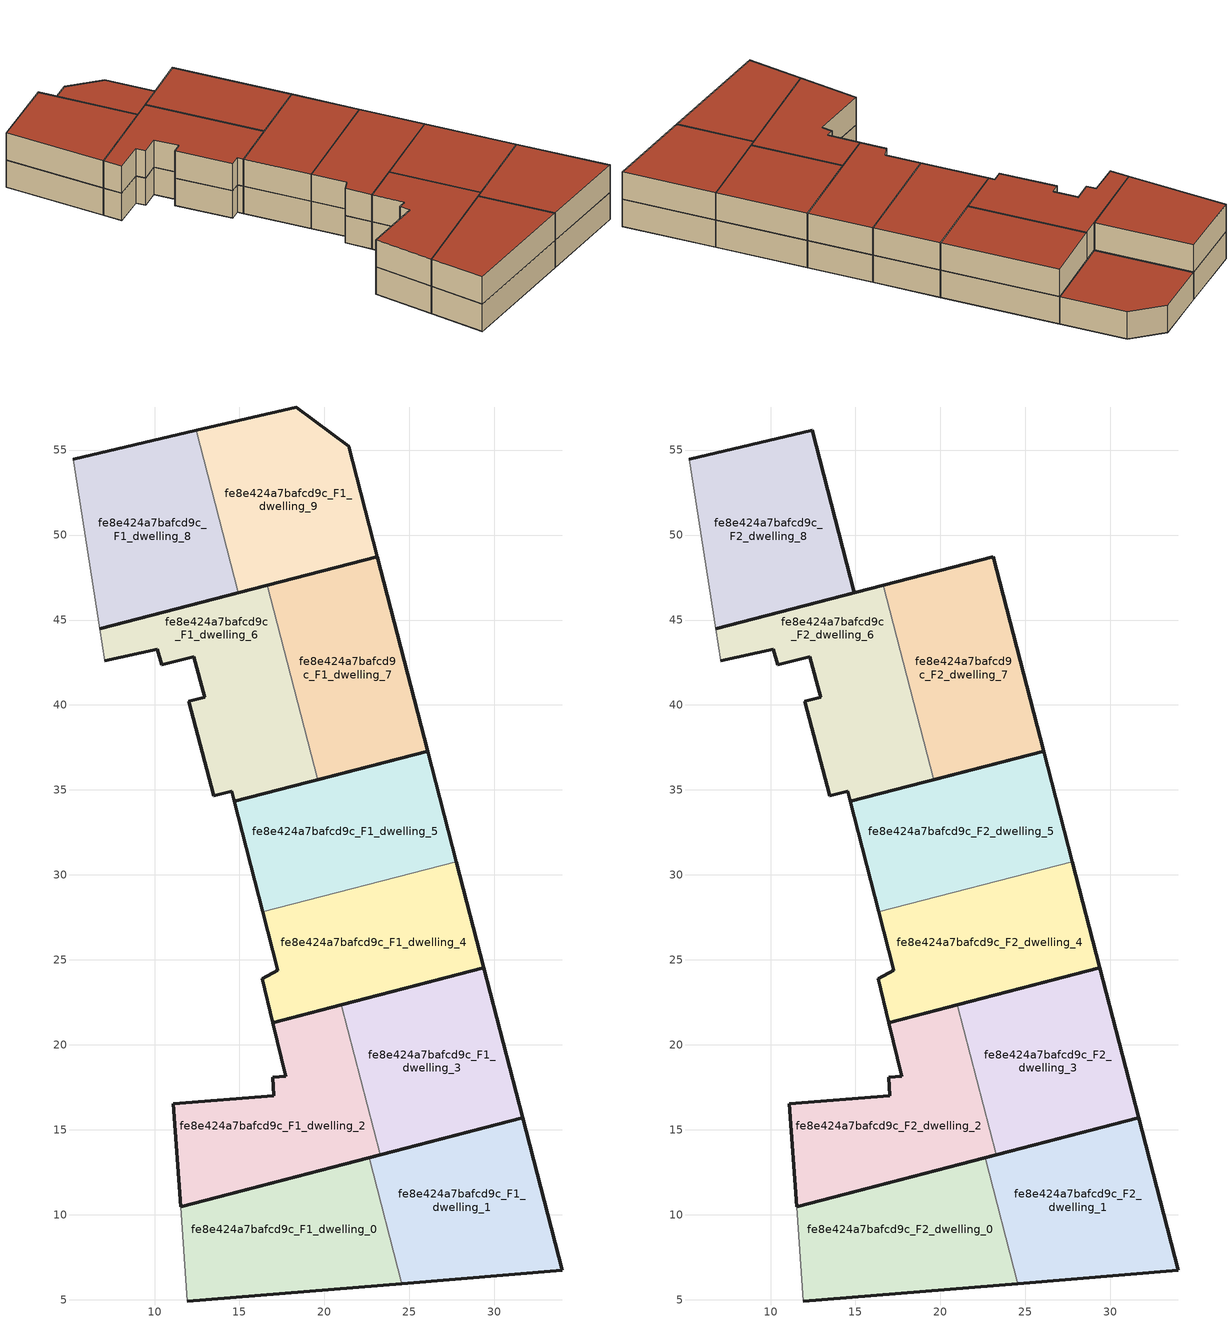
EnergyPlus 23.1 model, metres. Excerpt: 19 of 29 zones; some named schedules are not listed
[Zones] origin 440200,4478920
fe8e424a7bafcd9c_F1_dwelling_0
 floor to fe8e424a7bafcd9c_F0_dwelling_0 (EU_floor_Construction): 24.54,5.96 22.62,13.36 11.54,10.49 11.93,4.93 z3
 wall outside (EU_wall_Construction): 24.54,5.96 11.93,4.93 / 11.54,10.49 22.62,13.36 z3:6
 wall adiabatic (EU_wall_Construction): 11.93,4.93 11.54,10.49 z3:6
 wall to fe8e424a7bafcd9c_F1_dwelling_1 (EU_wall_Construction): 22.62,13.36 24.54,5.96 z3:6
fe8e424a7bafcd9c_F1_dwelling_1
 floor to fe8e424a7bafcd9c_F0_dwelling_1 (EU_floor_Construction): 33.99,6.73 31.67,15.71 22.62,13.36 24.54,5.96 z3
 wall outside (EU_wall_Construction): 22.62,13.36 31.67,15.71 33.99,6.73 24.54,5.96 z3:6
fe8e424a7bafcd9c_F1_dwelling_2
 floor to fe8e424a7bafcd9c_F0_dwelling_2 (EU_floor_Construction): 23.27,13.53 20.99,22.35 16.96,21.31 17.72,18.16 16.95,18.1 17.02,17 11.11,16.53 11.54,10.49 z3
 wall outside (EU_wall_Construction): 23.27,13.53 11.54,10.49 11.11,16.53 17.02,17 16.95,18.1 17.72,18.16 16.96,21.31 20.99,22.35 z3:6
 wall to fe8e424a7bafcd9c_F1_dwelling_3 (EU_wall_Construction): 20.99,22.35 23.27,13.53 z3:6
fe8e424a7bafcd9c_F1_dwelling_3
 floor to fe8e424a7bafcd9c_F0_dwelling_3 (EU_floor_Construction): 31.67,15.71 29.38,24.53 20.99,22.35 23.27,13.53 z3
 wall outside (EU_wall_Construction): 20.99,22.35 29.38,24.53 31.67,15.71 23.27,13.53 z3:6
fe8e424a7bafcd9c_F1_dwelling_4
 floor to fe8e424a7bafcd9c_F0_dwelling_4 (EU_floor_Construction): 29.38,24.53 27.76,30.79 16.37,27.84 17.26,24.39 16.32,23.9 16.96,21.31 z3
 wall outside (EU_wall_Construction): 27.76,30.79 29.38,24.53 16.96,21.31 16.32,23.9 17.26,24.39 16.37,27.84 z3:6
 wall to fe8e424a7bafcd9c_F1_dwelling_5 (EU_wall_Construction): 16.37,27.84 27.76,30.79 z3:6
fe8e424a7bafcd9c_F1_dwelling_5
 floor to fe8e424a7bafcd9c_F0_dwelling_5 (EU_floor_Construction): 27.76,30.79 26.08,37.29 14.68,34.33 16.37,27.84 z3
 wall outside (EU_wall_Construction): 16.37,27.84 14.68,34.33 26.08,37.29 27.76,30.79 z3:6
fe8e424a7bafcd9c_F1_dwelling_6
 floor to fe8e424a7bafcd9c_F0_dwelling_6 (EU_floor_Construction): 19.6,35.61 16.64,47.04 6.77,44.49 7.07,42.59 10.17,43.29 10.43,42.37 12.32,42.85 12.96,40.47 12.01,40.21 13.49,34.65 14.53,34.92 14.68,34.33 z3
 wall outside (EU_wall_Construction): 6.77,44.49 16.64,47.04 / 19.6,35.61 14.68,34.33 14.53,34.92 13.49,34.65 12.01,40.21 12.96,40.47 12.32,42.85 10.43,42.37 10.17,43.29 7.07,42.59 z3:6
 wall adiabatic (EU_wall_Construction): 7.07,42.59 6.77,44.49 z3:6
 wall to fe8e424a7bafcd9c_F1_dwelling_7 (EU_wall_Construction): 16.64,47.04 19.6,35.61 z3:6
fe8e424a7bafcd9c_F1_dwelling_7
 floor to fe8e424a7bafcd9c_F0_dwelling_7 (EU_floor_Construction): 26.08,37.29 23.12,48.72 16.64,47.04 19.6,35.61 z3
 wall outside (EU_wall_Construction): 16.64,47.04 23.12,48.72 26.08,37.29 19.6,35.61 z3:6
fe8e424a7bafcd9c_F1_dwelling_8
 floor to fe8e424a7bafcd9c_F0_dwelling_8 (EU_floor_Construction): 14.93,46.6 12.46,56.16 5.22,54.46 6.77,44.49 z3
 wall outside (EU_wall_Construction): 5.22,54.46 12.46,56.16 / 14.93,46.6 6.77,44.49 z3:6
 wall to fe8e424a7bafcd9c_F1_dwelling_9 (EU_wall_Construction): 12.46,56.16 14.93,46.6 z3:6
 wall adiabatic (EU_wall_Construction): 6.77,44.49 5.22,54.46 z3:6
fe8e424a7bafcd9c_F1_dwelling_9
 floor to fe8e424a7bafcd9c_F0_dwelling_9 (EU_floor_Construction): 23.12,48.72 21.43,55.22 18.33,57.53 12.46,56.16 14.93,46.6 z3
 wall outside (EU_wall_Construction): 12.46,56.16 18.33,57.53 21.43,55.22 23.12,48.72 14.93,46.6 z3:6
 roof outside (EU_roof_Construction): 21.43,55.22 23.12,48.72 14.93,46.6 12.46,56.16 18.33,57.53 z6
fe8e424a7bafcd9c_F2_dwelling_0
 floor to fe8e424a7bafcd9c_F1_dwelling_0 (EU_floor_Construction): 24.54,5.96 22.62,13.36 11.54,10.49 11.93,4.93 z6
 wall outside (EU_wall_Construction): 24.54,5.96 11.93,4.93 / 11.54,10.49 22.62,13.36 z6:9
 wall adiabatic (EU_wall_Construction): 11.93,4.93 11.54,10.49 z6:9
 wall to fe8e424a7bafcd9c_F2_dwelling_1 (EU_wall_Construction): 22.62,13.36 24.54,5.96 z6:9
 roof outside (EU_roof_Construction): 22.62,13.36 24.54,5.96 11.93,4.93 11.54,10.49 z9
fe8e424a7bafcd9c_F2_dwelling_1
 floor to fe8e424a7bafcd9c_F1_dwelling_1 (EU_floor_Construction): 33.99,6.73 31.67,15.71 22.62,13.36 24.54,5.96 z6
 wall outside (EU_wall_Construction): 22.62,13.36 31.67,15.71 33.99,6.73 24.54,5.96 z6:9
 roof outside (EU_roof_Construction): 31.67,15.71 33.99,6.73 24.54,5.96 22.62,13.36 z9
fe8e424a7bafcd9c_F2_dwelling_2
 floor to fe8e424a7bafcd9c_F1_dwelling_2 (EU_floor_Construction): 23.27,13.53 20.99,22.35 16.96,21.31 17.72,18.16 16.95,18.1 17.02,17 11.11,16.53 11.54,10.49 z6
 wall outside (EU_wall_Construction): 23.27,13.53 11.54,10.49 11.11,16.53 17.02,17 16.95,18.1 17.72,18.16 16.96,21.31 20.99,22.35 z6:9
 wall to fe8e424a7bafcd9c_F2_dwelling_3 (EU_wall_Construction): 20.99,22.35 23.27,13.53 z6:9
 roof outside (EU_roof_Construction): 20.99,22.35 23.27,13.53 11.54,10.49 11.11,16.53 17.02,17 16.95,18.1 17.72,18.16 16.96,21.31 z9
fe8e424a7bafcd9c_F2_dwelling_3
 floor to fe8e424a7bafcd9c_F1_dwelling_3 (EU_floor_Construction): 31.67,15.71 29.38,24.53 20.99,22.35 23.27,13.53 z6
 wall outside (EU_wall_Construction): 20.99,22.35 29.38,24.53 31.67,15.71 23.27,13.53 z6:9
 roof outside (EU_roof_Construction): 29.38,24.53 31.67,15.71 23.27,13.53 20.99,22.35 z9
fe8e424a7bafcd9c_F2_dwelling_4
 floor to fe8e424a7bafcd9c_F1_dwelling_4 (EU_floor_Construction): 29.38,24.53 27.76,30.79 16.37,27.84 17.26,24.39 16.32,23.9 16.96,21.31 z6
 wall outside (EU_wall_Construction): 27.76,30.79 29.38,24.53 16.96,21.31 16.32,23.9 17.26,24.39 16.37,27.84 z6:9
 wall to fe8e424a7bafcd9c_F2_dwelling_5 (EU_wall_Construction): 16.37,27.84 27.76,30.79 z6:9
 roof outside (EU_roof_Construction): 27.76,30.79 29.38,24.53 16.96,21.31 16.32,23.9 17.26,24.39 16.37,27.84 z9
fe8e424a7bafcd9c_F2_dwelling_5
 floor to fe8e424a7bafcd9c_F1_dwelling_5 (EU_floor_Construction): 27.76,30.79 26.08,37.29 14.68,34.33 16.37,27.84 z6
 wall outside (EU_wall_Construction): 16.37,27.84 14.68,34.33 26.08,37.29 27.76,30.79 z6:9
 roof outside (EU_roof_Construction): 26.08,37.29 27.76,30.79 16.37,27.84 14.68,34.33 z9
fe8e424a7bafcd9c_F2_dwelling_6
 floor to fe8e424a7bafcd9c_F1_dwelling_6 (EU_floor_Construction): 19.6,35.61 16.64,47.04 6.77,44.49 7.07,42.59 10.17,43.29 10.43,42.37 12.32,42.85 12.96,40.47 12.01,40.21 13.49,34.65 14.53,34.92 14.68,34.33 z6
 wall outside (EU_wall_Construction): 6.77,44.49 16.64,47.04 / 19.6,35.61 14.68,34.33 14.53,34.92 13.49,34.65 12.01,40.21 12.96,40.47 12.32,42.85 10.43,42.37 10.17,43.29 7.07,42.59 z6:9
 wall adiabatic (EU_wall_Construction): 7.07,42.59 6.77,44.49 z6:9
 wall to fe8e424a7bafcd9c_F2_dwelling_7 (EU_wall_Construction): 16.64,47.04 19.6,35.61 z6:9
 roof outside (EU_roof_Construction): 16.64,47.04 19.6,35.61 14.68,34.33 14.53,34.92 13.49,34.65 12.01,40.21 12.96,40.47 12.32,42.85 10.43,42.37 10.17,43.29 7.07,42.59 6.77,44.49 z9
fe8e424a7bafcd9c_F2_dwelling_7
 floor to fe8e424a7bafcd9c_F1_dwelling_7 (EU_floor_Construction): 26.08,37.29 23.12,48.72 16.64,47.04 19.6,35.61 z6
 wall outside (EU_wall_Construction): 16.64,47.04 23.12,48.72 26.08,37.29 19.6,35.61 z6:9
 roof outside (EU_roof_Construction): 23.12,48.72 26.08,37.29 19.6,35.61 16.64,47.04 z9
fe8e424a7bafcd9c_F2_dwelling_8
 floor to fe8e424a7bafcd9c_F1_dwelling_8 (EU_floor_Construction): 14.93,46.6 12.46,56.16 5.22,54.46 6.77,44.49 z6
 wall outside (EU_wall_Construction): 5.22,54.46 12.46,56.16 14.93,46.6 6.77,44.49 z6:9
 wall adiabatic (EU_wall_Construction): 6.77,44.49 5.22,54.46 z6:9
 roof outside (EU_roof_Construction): 12.46,56.16 14.93,46.6 6.77,44.49 5.22,54.46 z9
[Building]
EU S2 Campaign: North Axis=0; Terrain=City; Solar Distribution=FullExterior
[Site:Location]
Madrid: Latitude=40.5; Longitude=-3.5; Time Zone=1; Elevation=609
[SizingPeriod:WeatherFileDays]
AnnualSizingPeriod: Begin Month=1; Begin Day of Month=1; End Month=12; End Day of Month=31; Day of Week for Start Day=Monday; Use Weather File Daylight Saving Period=No; Use Weather File Rain and Snow Indicators=No
[MATERIAL]
EU_InternalMass_Material: Roughness=MediumRough; Thickness=0.1; Conductivity=1; Density=1800; Specific Heat=900; Thermal Absorptance=0.9; Solar Absorptance=0.7; Visible Absorptance=0.7
[MATERIAL:NOMASS] Roughness=MediumRough; Thermal Absorptance=0.9; Solar Absorptance=0.7; Visible Absorptance=0.7
Name | Thermal Resistance
EU_wall_NoMass | 1.60022
EU_roof_NoMass | 1.57597
EU_floor_NoMass | 0.470652
[CONSTRUCTION]
EU_wall_Construction: EU_wall_NoMass
EU_roof_Construction: EU_roof_NoMass
EU_floor_Construction: EU_floor_NoMass
EU_InternalMass_Construction: EU_InternalMass_Material
[ZONE] Type=1; Multiplier=1; Ceiling Height=autocalculate; Floor Area=autocalculate; Part of Total Floor Area=Yes
Name | Volume
fe8e424a7bafcd9c_F1_dwelling_0; fe8e424a7bafcd9c_F2_dwelling_0 | 237.1
fe8e424a7bafcd9c_F1_dwelling_1; fe8e424a7bafcd9c_F2_dwelling_1 | 237.065
fe8e424a7bafcd9c_F1_dwelling_2; fe8e424a7bafcd9c_F2_dwelling_2; fe8e424a7bafcd9c_F1_dwelling_3; fe8e424a7bafcd9c_F2_dwelling_3; fe8e424a7bafcd9c_F1_dwelling_9 | 237.092
fe8e424a7bafcd9c_F1_dwelling_4; fe8e424a7bafcd9c_F2_dwelling_4 | 237.095
fe8e424a7bafcd9c_F1_dwelling_5; fe8e424a7bafcd9c_F2_dwelling_5 | 237.061
fe8e424a7bafcd9c_F1_dwelling_6; fe8e424a7bafcd9c_F2_dwelling_6 | 237.094
fe8e424a7bafcd9c_F1_dwelling_7; fe8e424a7bafcd9c_F2_dwelling_7 | 237.109
fe8e424a7bafcd9c_F1_dwelling_8; fe8e424a7bafcd9c_F2_dwelling_8 | 237.081
[INTERNALMASS] Construction=EU_InternalMass_Construction
Name | Zone or ZoneList | Surface Area
fe8e424a7bafcd9c_F1_dwelling_0_EU_InternalMass | fe8e424a7bafcd9c_F1_dwelling_0 | 79.0319
fe8e424a7bafcd9c_F1_dwelling_1_EU_InternalMass | fe8e424a7bafcd9c_F1_dwelling_1 | 79.0234
fe8e424a7bafcd9c_F1_dwelling_2_EU_InternalMass | fe8e424a7bafcd9c_F1_dwelling_2 | 79.0303
fe8e424a7bafcd9c_F1_dwelling_3_EU_InternalMass | fe8e424a7bafcd9c_F1_dwelling_3 | 79.0338
fe8e424a7bafcd9c_F1_dwelling_4_EU_InternalMass | fe8e424a7bafcd9c_F1_dwelling_4 | 79.0317
fe8e424a7bafcd9c_F1_dwelling_5_EU_InternalMass | fe8e424a7bafcd9c_F1_dwelling_5 | 79.0205
fe8e424a7bafcd9c_F1_dwelling_6_EU_InternalMass | fe8e424a7bafcd9c_F1_dwelling_6 | 79.0316
fe8e424a7bafcd9c_F1_dwelling_7_EU_InternalMass | fe8e424a7bafcd9c_F1_dwelling_7 | 79.0336
fe8e424a7bafcd9c_F1_dwelling_8_EU_InternalMass | fe8e424a7bafcd9c_F1_dwelling_8 | 79.0286
fe8e424a7bafcd9c_F1_dwelling_9_EU_InternalMass | fe8e424a7bafcd9c_F1_dwelling_9 | 79.0312
fe8e424a7bafcd9c_F2_dwelling_0_EU_InternalMass | fe8e424a7bafcd9c_F2_dwelling_0 | 87.8124
fe8e424a7bafcd9c_F2_dwelling_1_EU_InternalMass | fe8e424a7bafcd9c_F2_dwelling_1 | 87.8039
fe8e424a7bafcd9c_F2_dwelling_2_EU_InternalMass | fe8e424a7bafcd9c_F2_dwelling_2 | 90.5149
fe8e424a7bafcd9c_F2_dwelling_3_EU_InternalMass | fe8e424a7bafcd9c_F2_dwelling_3 | 90.5185
fe8e424a7bafcd9c_F2_dwelling_4_EU_InternalMass | fe8e424a7bafcd9c_F2_dwelling_4 | 85.0994
fe8e424a7bafcd9c_F2_dwelling_5_EU_InternalMass | fe8e424a7bafcd9c_F2_dwelling_5 | 85.1095
fe8e424a7bafcd9c_F2_dwelling_6_EU_InternalMass | fe8e424a7bafcd9c_F2_dwelling_6 | 87.8065
fe8e424a7bafcd9c_F2_dwelling_7_EU_InternalMass | fe8e424a7bafcd9c_F2_dwelling_7 | 87.813
fe8e424a7bafcd9c_F2_dwelling_8_EU_InternalMass | fe8e424a7bafcd9c_F2_dwelling_8 | 87.8132
[OTHEREQUIPMENT] Fuel Type=Electricity; Design Level Calculation Method=Watts/Area; Power per Zone Floor Area=1; Fraction Latent=0; Fraction Radiant=0; Fraction Lost=0; Carbon Dioxide Generation Rate=0; EndUse Subcategory=EU_Step8_InternalGains
Name | Zone or ZoneList or Space or SpaceList | Schedule
EU_Step8_InternalGain_fe8e424a7bafcd9c_F1_dwelling_0_f000 | fe8e424a7bafcd9c_F1_dwelling_0 | EU_Step8_GainSchedule_fe8e424a7bafcd9c_F1_dwelling_0_f000
EU_Step8_InternalGain_fe8e424a7bafcd9c_F1_dwelling_1_f000 | fe8e424a7bafcd9c_F1_dwelling_1 | EU_Step8_GainSchedule_fe8e424a7bafcd9c_F1_dwelling_1_f000
EU_Step8_InternalGain_fe8e424a7bafcd9c_F1_dwelling_2_f000 | fe8e424a7bafcd9c_F1_dwelling_2 | EU_Step8_GainSchedule_fe8e424a7bafcd9c_F1_dwelling_2_f000
EU_Step8_InternalGain_fe8e424a7bafcd9c_F1_dwelling_3_f000 | fe8e424a7bafcd9c_F1_dwelling_3 | EU_Step8_GainSchedule_fe8e424a7bafcd9c_F1_dwelling_3_f000
EU_Step8_InternalGain_fe8e424a7bafcd9c_F1_dwelling_4_f000 | fe8e424a7bafcd9c_F1_dwelling_4 | EU_Step8_GainSchedule_fe8e424a7bafcd9c_F1_dwelling_4_f000
EU_Step8_InternalGain_fe8e424a7bafcd9c_F1_dwelling_5_f000 | fe8e424a7bafcd9c_F1_dwelling_5 | EU_Step8_GainSchedule_fe8e424a7bafcd9c_F1_dwelling_5_f000
EU_Step8_InternalGain_fe8e424a7bafcd9c_F1_dwelling_6_f000 | fe8e424a7bafcd9c_F1_dwelling_6 | EU_Step8_GainSchedule_fe8e424a7bafcd9c_F1_dwelling_6_f000
EU_Step8_InternalGain_fe8e424a7bafcd9c_F1_dwelling_7_f000 | fe8e424a7bafcd9c_F1_dwelling_7 | EU_Step8_GainSchedule_fe8e424a7bafcd9c_F1_dwelling_7_f000
EU_Step8_InternalGain_fe8e424a7bafcd9c_F1_dwelling_8_f000 | fe8e424a7bafcd9c_F1_dwelling_8 | EU_Step8_GainSchedule_fe8e424a7bafcd9c_F1_dwelling_8_f000
EU_Step8_InternalGain_fe8e424a7bafcd9c_F1_dwelling_9_f000 | fe8e424a7bafcd9c_F1_dwelling_9 | EU_Step8_GainSchedule_fe8e424a7bafcd9c_F1_dwelling_9_f000
EU_Step8_InternalGain_fe8e424a7bafcd9c_F2_dwelling_0_f000 | fe8e424a7bafcd9c_F2_dwelling_0 | EU_Step8_GainSchedule_fe8e424a7bafcd9c_F2_dwelling_0_f000
EU_Step8_InternalGain_fe8e424a7bafcd9c_F2_dwelling_1_f000 | fe8e424a7bafcd9c_F2_dwelling_1 | EU_Step8_GainSchedule_fe8e424a7bafcd9c_F2_dwelling_1_f000
EU_Step8_InternalGain_fe8e424a7bafcd9c_F2_dwelling_2_f000 | fe8e424a7bafcd9c_F2_dwelling_2 | EU_Step8_GainSchedule_fe8e424a7bafcd9c_F2_dwelling_2_f000
EU_Step8_InternalGain_fe8e424a7bafcd9c_F2_dwelling_3_f000 | fe8e424a7bafcd9c_F2_dwelling_3 | EU_Step8_GainSchedule_fe8e424a7bafcd9c_F2_dwelling_3_f000
EU_Step8_InternalGain_fe8e424a7bafcd9c_F2_dwelling_4_f000 | fe8e424a7bafcd9c_F2_dwelling_4 | EU_Step8_GainSchedule_fe8e424a7bafcd9c_F2_dwelling_4_f000
EU_Step8_InternalGain_fe8e424a7bafcd9c_F2_dwelling_5_f000 | fe8e424a7bafcd9c_F2_dwelling_5 | EU_Step8_GainSchedule_fe8e424a7bafcd9c_F2_dwelling_5_f000
EU_Step8_InternalGain_fe8e424a7bafcd9c_F2_dwelling_6_f000 | fe8e424a7bafcd9c_F2_dwelling_6 | EU_Step8_GainSchedule_fe8e424a7bafcd9c_F2_dwelling_6_f000
EU_Step8_InternalGain_fe8e424a7bafcd9c_F2_dwelling_7_f000 | fe8e424a7bafcd9c_F2_dwelling_7 | EU_Step8_GainSchedule_fe8e424a7bafcd9c_F2_dwelling_7_f000
EU_Step8_InternalGain_fe8e424a7bafcd9c_F2_dwelling_8_f000 | fe8e424a7bafcd9c_F2_dwelling_8 | EU_Step8_GainSchedule_fe8e424a7bafcd9c_F2_dwelling_8_f000
[ZONEVENTILATION:DESIGNFLOWRATE] Schedule=EU_AlwaysOn; Design Flow Rate Calculation Method=AirChanges/Hour; Air Changes per Hour=0.480704; Ventilation Type=Natural; Fan Pressure Rise=0; Fan Total Efficiency=1; Constant Term Coefficient=1; Temperature Term Coefficient=0; Velocity Term Coefficient=0; Velocity Squared Term Coefficient=0; Minimum Indoor Temperature=-100; Maximum Indoor Temperature=100; Delta Temperature=-100; Minimum Outdoor Temperature=-100; Maximum Outdoor Temperature=100; Maximum Wind Speed=40
Name | Zone or ZoneList or Space or SpaceList
EU_ConstantAir_fe8e424a7bafcd9c_F1_dwelling_0 | fe8e424a7bafcd9c_F1_dwelling_0
EU_ConstantAir_fe8e424a7bafcd9c_F1_dwelling_1 | fe8e424a7bafcd9c_F1_dwelling_1
EU_ConstantAir_fe8e424a7bafcd9c_F1_dwelling_2 | fe8e424a7bafcd9c_F1_dwelling_2
EU_ConstantAir_fe8e424a7bafcd9c_F1_dwelling_3 | fe8e424a7bafcd9c_F1_dwelling_3
EU_ConstantAir_fe8e424a7bafcd9c_F1_dwelling_4 | fe8e424a7bafcd9c_F1_dwelling_4
EU_ConstantAir_fe8e424a7bafcd9c_F1_dwelling_5 | fe8e424a7bafcd9c_F1_dwelling_5
EU_ConstantAir_fe8e424a7bafcd9c_F1_dwelling_6 | fe8e424a7bafcd9c_F1_dwelling_6
EU_ConstantAir_fe8e424a7bafcd9c_F1_dwelling_7 | fe8e424a7bafcd9c_F1_dwelling_7
EU_ConstantAir_fe8e424a7bafcd9c_F1_dwelling_8 | fe8e424a7bafcd9c_F1_dwelling_8
EU_ConstantAir_fe8e424a7bafcd9c_F1_dwelling_9 | fe8e424a7bafcd9c_F1_dwelling_9
EU_ConstantAir_fe8e424a7bafcd9c_F2_dwelling_0 | fe8e424a7bafcd9c_F2_dwelling_0
EU_ConstantAir_fe8e424a7bafcd9c_F2_dwelling_1 | fe8e424a7bafcd9c_F2_dwelling_1
EU_ConstantAir_fe8e424a7bafcd9c_F2_dwelling_2 | fe8e424a7bafcd9c_F2_dwelling_2
EU_ConstantAir_fe8e424a7bafcd9c_F2_dwelling_3 | fe8e424a7bafcd9c_F2_dwelling_3
EU_ConstantAir_fe8e424a7bafcd9c_F2_dwelling_4 | fe8e424a7bafcd9c_F2_dwelling_4
EU_ConstantAir_fe8e424a7bafcd9c_F2_dwelling_5 | fe8e424a7bafcd9c_F2_dwelling_5
EU_ConstantAir_fe8e424a7bafcd9c_F2_dwelling_6 | fe8e424a7bafcd9c_F2_dwelling_6
EU_ConstantAir_fe8e424a7bafcd9c_F2_dwelling_7 | fe8e424a7bafcd9c_F2_dwelling_7
EU_ConstantAir_fe8e424a7bafcd9c_F2_dwelling_8 | fe8e424a7bafcd9c_F2_dwelling_8
[HVACTEMPLATE:ZONE:IDEALLOADSAIRSYSTEM]
fe8e424a7bafcd9c_F1_dwelling_0: Template Thermostat=EU_HeatOnly_fe8e424a7bafcd9c_F1_dwelling_0; System Availability Schedule=EU_AlwaysOn; Maximum Heating Supply Air Temperature=50; Minimum Cooling Supply Air Temperature=13; Maximum Heating Supply Air Humidity Ratio=0.0156; Minimum Cooling Supply Air Humidity Ratio=0.0077; Heating Limit=NoLimit; Cooling Limit=NoLimit; Heating Availability Schedule=EU_AlwaysOn; Cooling Availability Schedule=EU_CoolingOff; Dehumidification Control Type=ConstantSensibleHeatRatio; Cooling Sensible Heat Ratio=0.7; Dehumidification Setpoint=60; Humidification Control Type=None; Humidification Setpoint=30; Outdoor Air Method=None; Outdoor Air Flow Rate per Person=0.00944; Outdoor Air Flow Rate per Zone Floor Area=0; Outdoor Air Flow Rate per Zone=0; Demand Controlled Ventilation Type=None; Outdoor Air Economizer Type=NoEconomizer; Heat Recovery Type=None; Sensible Heat Recovery Effectiveness=0.7; Latent Heat Recovery Effectiveness=0.65
